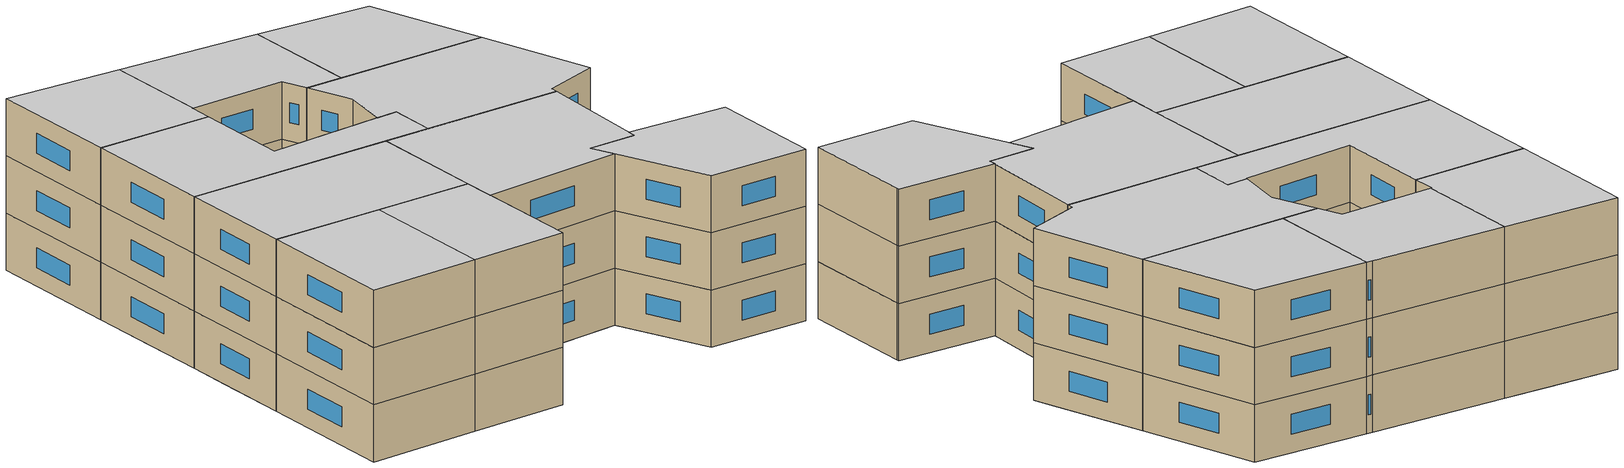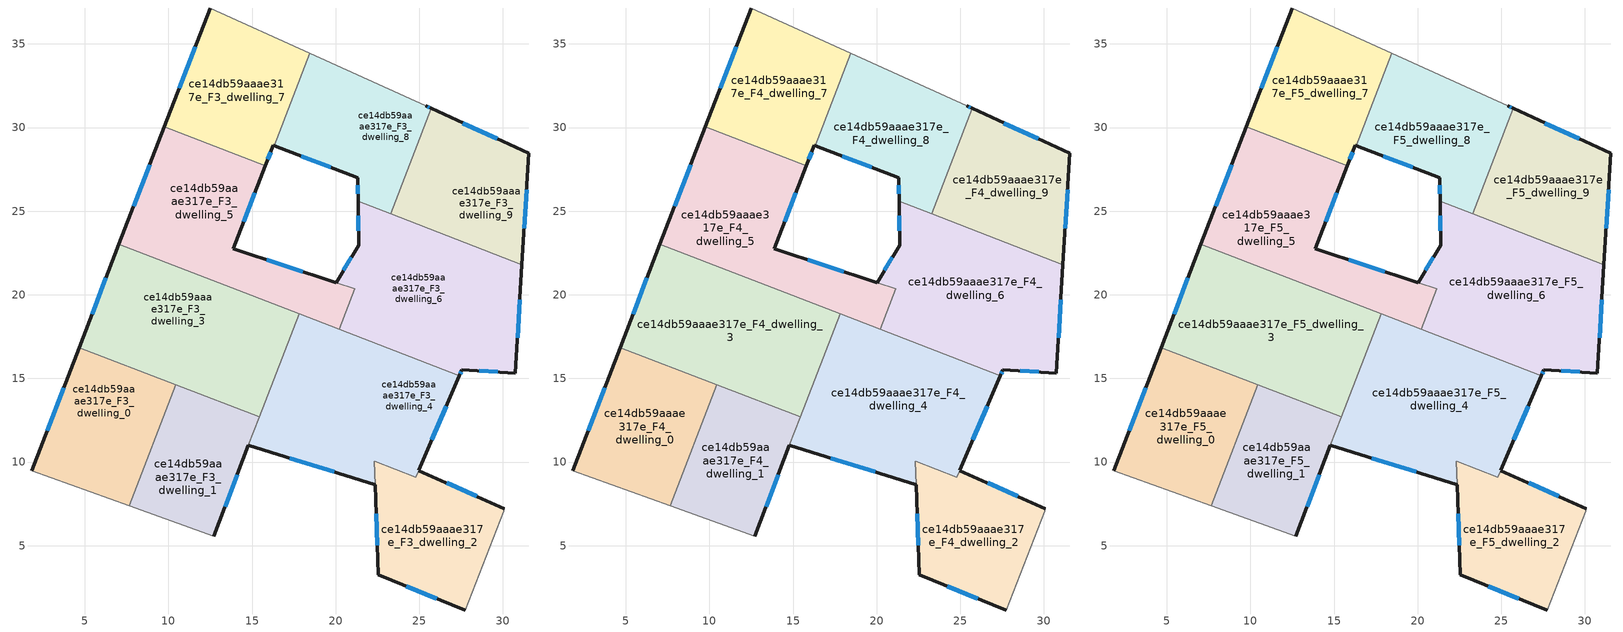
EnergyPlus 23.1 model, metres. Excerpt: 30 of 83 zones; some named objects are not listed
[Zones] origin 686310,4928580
ce14db59aaae317e_F3_dwelling_0
 floor to ce14db59aaae317e_F2_dwelling_0 (EU_floor_Construction): 10.44,14.62 10.09,13.72 3.67,8.83 1.83,9.49 4.66,16.84 z9
 floor to ce14db59aaae317e_F2_dwelling_1 (EU_floor_Construction): 10.09,13.72 7.65,7.38 3.67,8.83 z9
 wall outside (EU_wall_Construction): 4.66,16.84 1.83,9.49 z9:12
 wall to ce14db59aaae317e_F3_dwelling_1 (EU_wall_Construction): 7.65,7.38 10.44,14.62 z9:12
 wall adiabatic (EU_wall_Construction): 1.83,9.49 7.65,7.38 z9:12
 wall to ce14db59aaae317e_F3_dwelling_3 (EU_wall_Construction): 10.44,14.62 4.66,16.84 z9:12
 window (EU_Window_Construction): 3.74,14.45 2.75,11.88 z9.98:11.02
ce14db59aaae317e_F3_dwelling_1
 floor to ce14db59aaae317e_F2_dwelling_1 (EU_floor_Construction): 10.98,14.4 14.38,9.95 12.71,5.55 7.65,7.38 10.09,13.72 z9
 floor adiabatic (EU_floor_Construction): 15.43,12.7 14.38,9.95 10.98,14.41 z9
 floor to ce14db59aaae317e_F2_dwelling_0 (EU_floor_Construction): 10.97,14.41 10.09,13.72 10.43,14.61 z9
 wall outside (EU_wall_Construction): 12.71,5.55 14.79,11 z9:12
 wall adiabatic (EU_wall_Construction): 7.65,7.38 12.71,5.55 z9:12
 wall to ce14db59aaae317e_F3_dwelling_4 (EU_wall_Construction): 14.79,11 15.43,12.69 z9:12
 wall to ce14db59aaae317e_F3_dwelling_3 (EU_wall_Construction): 15.43,12.7 10.44,14.62 z9:12
 window (EU_Window_Construction): 13.38,7.33 14.11,9.23 z9.98:11.02
ce14db59aaae317e_F3_dwelling_2
 floor to ce14db59aaae317e_F2_dwelling_5 (EU_floor_Construction): 30.09,7.21 30.04,7.06 27.73,1.15 22.55,3.26 22.32,10.04 24.79,9.08 24.97,9.49 z9
 wall outside (EU_wall_Construction): 30.09,7.21 24.97,9.49 / 22.37,8.65 22.55,3.26 27.73,1.15 z9:12
 wall to ce14db59aaae317e_F3_dwelling_4 (EU_wall_Construction): 24.97,9.49 24.79,9.08 / 24.79,9.09 22.32,10.04 22.37,8.65 z9:12
 wall adiabatic (EU_wall_Construction): 27.73,1.15 30.04,7.06 30.09,7.21 z9:12
 window (EU_Window_Construction): 28.43,7.95 26.63,8.75 / 24.23,2.58 26.05,1.84 / 22.42,6.9 22.49,5.01 z9.98:11.02
ce14db59aaae317e_F3_dwelling_3
 floor to ce14db59aaae317e_F2_dwelling_2 (EU_floor_Construction): 12.37,20.96 14.38,18.32 10.34,15.24 6.16,20.73 7.04,23.01 z9
 floor to ce14db59aaae317e_F2_dwelling_0 (EU_floor_Construction): 6.16,20.73 10.98,14.41 4.66,16.84 z9
 floor to ce14db59aaae317e_F2_dwelling_3 (EU_floor_Construction): 14.38,18.32 16.52,15.51 15.43,12.69 10.98,14.41 10.34,15.24 z9
 floor to ce14db59aaae317e_F2_dwelling_4 (EU_floor_Construction): 17.81,18.86 16.52,15.51 12.37,20.96 z9
 wall outside (EU_wall_Construction): 7.04,23.01 4.66,16.84 z9:12
 wall to ce14db59aaae317e_F3_dwelling_4 (EU_wall_Construction): 15.44,12.69 17.81,18.86 z9:12
 wall to ce14db59aaae317e_F3_dwelling_5 (EU_wall_Construction): 17.81,18.86 7.04,23.01 z9:12
 window (EU_Window_Construction): 6.26,21.01 5.43,18.85 z9.98:11.02
ce14db59aaae317e_F3_dwelling_4
 floor to ce14db59aaae317e_F2_dwelling_3 (EU_floor_Construction): 16.52,15.51 21.56,8.9 14.79,11 15.43,12.69 z9
 floor to ce14db59aaae317e_F2_dwelling_5 (EU_floor_Construction): 19.87,16.18 24.97,9.49 24.79,9.08 22.32,10.04 22.37,8.65 21.56,8.9 17.43,14.32 z9
 floor to ce14db59aaae317e_F2_dwelling_4 (EU_floor_Construction): 17.83,18.85 19.87,16.18 17.43,14.32 16.52,15.51 17.81,18.86 z9
 floor adiabatic (EU_floor_Construction): 27.39,15.17 24.79,9.08 24.97,9.49 17.83,18.85 z9
 wall outside (EU_wall_Construction): 14.79,11 22.37,8.65 / 24.97,9.5 27.39,15.17 z9:12
 wall to ce14db59aaae317e_F3_dwelling_6 (EU_wall_Construction): 27.39,15.17 20.21,17.94 z9:12
 wall to ce14db59aaae317e_F3_dwelling_5 (EU_wall_Construction): 20.21,17.94 17.81,18.86 z9:12
 window (EU_Window_Construction): 17.25,10.24 19.9,9.42 / 25.76,11.34 26.61,13.32 z9.98:11.02
ce14db59aaae317e_F3_dwelling_5
 floor to ce14db59aaae317e_F2_dwelling_4 (EU_floor_Construction): 15.79,27.73 13.87,22.74 15.19,22.31 17.83,18.85 12.37,20.96 8.3,26.29 8.32,26.35 8.33,26.37 9.75,30.05 z9
 floor to ce14db59aaae317e_F2_dwelling_2 (EU_floor_Construction): 8.3,26.29 12.37,20.96 7.04,23.01 z9
 floor to ce14db59aaae317e_F2_dwelling_6 (EU_floor_Construction): 21.14,20.37 20.21,17.94 17.83,18.85 15.19,22.31 z9
 wall outside (EU_wall_Construction): 9.75,30.05 7.04,23.01 / 20.02,20.73 13.87,22.74 15.79,27.73 z9:12
 wall to ce14db59aaae317e_F3_dwelling_7 (EU_wall_Construction): 15.79,27.73 9.75,30.05 z9:12
 wall to ce14db59aaae317e_F3_dwelling_6 (EU_wall_Construction): 21.14,20.37 20.03,20.73 / 20.21,17.94 21.14,20.36 z9:12
 window (EU_Window_Construction): 8.87,27.76 7.92,25.3 / 14.49,24.36 15.16,26.11 / 18.02,21.39 15.87,22.09 z9.98:11.02
ce14db59aaae317e_F3_dwelling_6
 floor to ce14db59aaae317e_F2_dwelling_6 (EU_floor_Construction): 20.89,22.18 25.76,15.8 20.21,17.94 21.14,20.37 20.03,20.73 z9
 floor to ce14db59aaae317e_F2_dwelling_8 (EU_floor_Construction): 24.67,24.3 30.8,16.26 30.75,15.32 27.55,15.52 27.39,15.17 25.76,15.8 20.89,22.18 21.37,22.97 21.34,25.59 z9
 floor to ce14db59aaae317e_F2_dwelling_10 (EU_floor_Construction): 31.14,21.81 30.8,16.26 24.67,24.3 z9
 wall outside (EU_wall_Construction): 21.34,25.59 21.37,22.97 20.03,20.73 / 27.39,15.17 27.55,15.52 30.75,15.32 31.14,21.81 z9:12
 wall to ce14db59aaae317e_F3_dwelling_9 (EU_wall_Construction): 31.14,21.81 23.28,24.84 z9:12
 wall to ce14db59aaae317e_F3_dwelling_8 (EU_wall_Construction): 23.28,24.84 21.34,25.59 z9:12
 window (EU_Window_Construction): 20.93,22.24 20.46,21.46 / 21.35,24.74 21.36,23.82 / 30.87,17.43 31.01,19.7 / 28.59,15.46 29.71,15.39 / 27.44,15.28 27.5,15.41 z9.98:11.02
ce14db59aaae317e_F3_dwelling_7
 floor to ce14db59aaae317e_F2_dwelling_7 (EU_floor_Construction): 16.14,35.49 17.94,33.13 16.31,28.91 15.53,29.21 14.36,30.75 9.79,30.16 12.49,37.15 z9
 floor to ce14db59aaae317e_F2_dwelling_4 (EU_floor_Construction): 15.53,29.21 16.26,28.93 15.79,27.73 9.75,30.05 9.79,30.16 14.36,30.75 z9
 floor to ce14db59aaae317e_F2_dwelling_9 (EU_floor_Construction): 18.45,34.45 17.94,33.13 16.14,35.49 z9
 wall outside (EU_wall_Construction): 15.79,27.73 16.26,28.93 16.31,28.91 / 12.49,37.15 9.75,30.05 z9:12
 wall adiabatic (EU_wall_Construction): 18.45,34.45 12.49,37.15 z9:12
 wall to ce14db59aaae317e_F3_dwelling_8 (EU_wall_Construction): 16.31,28.91 18.45,34.45 z9:12
 window (EU_Window_Construction): 15.94,28.12 16.1,28.54 / 11.6,34.84 10.64,32.36 z9.98:11.02
ce14db59aaae317e_F3_dwelling_8
 floor to ce14db59aaae317e_F2_dwelling_8 (EU_floor_Construction): 23.14,26.32 23.61,25.69 23.28,24.84 21.34,25.59 21.33,27.01 z9
 floor to ce14db59aaae317e_F2_dwelling_9 (EU_floor_Construction): 25.4,31.29 25.71,31.15 23.61,25.69 17.94,33.13 18.45,34.45 z9
 floor to ce14db59aaae317e_F2_dwelling_7 (EU_floor_Construction): 17.94,33.13 23.14,26.32 16.31,28.91 z9
 wall outside (EU_wall_Construction): 16.31,28.91 21.33,27 21.34,25.59 / 25.71,31.15 25.4,31.29 z9:12
 wall adiabatic (EU_wall_Construction): 25.4,31.29 18.45,34.45 z9:12
 wall to ce14db59aaae317e_F3_dwelling_9 (EU_wall_Construction): 23.28,24.84 25.71,31.15 z9:12
 window (EU_Window_Construction): 21.33,26.54 21.34,26.05 / 17.94,28.29 19.7,27.62 / 25.61,31.19 25.5,31.24 z9.98:11.02
ce14db59aaae317e_F3_dwelling_9
 floor to ce14db59aaae317e_F2_dwelling_10 (EU_floor_Construction): 31.55,28.45 31.14,21.81 24.67,24.3 24.28,24.82 29.99,29.17 z9
 floor to ce14db59aaae317e_F2_dwelling_8 (EU_floor_Construction): 23.61,25.69 24.67,24.3 23.28,24.84 z9
 floor to ce14db59aaae317e_F2_dwelling_9 (EU_floor_Construction): 29.99,29.17 24.28,24.82 23.61,25.69 25.71,31.15 z9
 wall outside (EU_wall_Construction): 31.14,21.81 31.55,28.45 25.71,31.15 z9:12
 window (EU_Window_Construction): 29.65,29.33 27.61,30.27 / 31.27,23.97 31.41,26.29 z9.98:11.02
ce14db59aaae317e_F4_dwelling_0
 floor to ce14db59aaae317e_F3_dwelling_0 (EU_floor_Construction): 10.44,14.62 7.65,7.38 1.83,9.49 4.66,16.84 z12
 wall outside (EU_wall_Construction): 4.66,16.84 1.83,9.49 z12:15
 wall to ce14db59aaae317e_F4_dwelling_1 (EU_wall_Construction): 7.65,7.38 10.44,14.62 z12:15
 wall adiabatic (EU_wall_Construction): 1.83,9.49 7.65,7.38 z12:15
 wall to ce14db59aaae317e_F4_dwelling_3 (EU_wall_Construction): 10.44,14.62 4.66,16.84 z12:15
 window (EU_Window_Construction): 3.74,14.45 2.75,11.88 z12.98:14.02
ce14db59aaae317e_F4_dwelling_1
 floor to ce14db59aaae317e_F3_dwelling_1 (EU_floor_Construction): 15.43,12.7 12.71,5.55 7.65,7.38 10.44,14.62 z12
 wall outside (EU_wall_Construction): 12.71,5.55 14.79,11 z12:15
 wall adiabatic (EU_wall_Construction): 7.65,7.38 12.71,5.55 z12:15
 wall to ce14db59aaae317e_F4_dwelling_4 (EU_wall_Construction): 14.79,11 15.43,12.69 z12:15
 wall to ce14db59aaae317e_F4_dwelling_3 (EU_wall_Construction): 15.43,12.7 10.44,14.62 z12:15
 window (EU_Window_Construction): 13.38,7.33 14.11,9.23 z12.98:14.02
ce14db59aaae317e_F4_dwelling_2
 floor to ce14db59aaae317e_F3_dwelling_2 (EU_floor_Construction): 30.09,7.21 30.04,7.06 27.73,1.15 22.55,3.26 22.32,10.04 24.79,9.08 24.97,9.49 z12
 wall outside (EU_wall_Construction): 30.09,7.21 24.97,9.49 / 22.37,8.65 22.55,3.26 27.73,1.15 z12:15
 wall to ce14db59aaae317e_F4_dwelling_4 (EU_wall_Construction): 24.97,9.49 24.79,9.08 / 24.79,9.09 22.32,10.04 22.37,8.65 z12:15
 wall adiabatic (EU_wall_Construction): 27.73,1.15 30.04,7.06 30.09,7.21 z12:15
 window (EU_Window_Construction): 28.43,7.95 26.63,8.75 / 24.23,2.58 26.05,1.84 / 22.42,6.9 22.49,5.01 z12.98:14.02
ce14db59aaae317e_F4_dwelling_3
 floor to ce14db59aaae317e_F3_dwelling_3 (EU_floor_Construction): 17.81,18.86 15.44,12.69 4.66,16.84 7.04,23.01 z12
 wall outside (EU_wall_Construction): 7.04,23.01 4.66,16.84 z12:15
 wall to ce14db59aaae317e_F4_dwelling_4 (EU_wall_Construction): 15.44,12.69 17.81,18.86 z12:15
 wall to ce14db59aaae317e_F4_dwelling_5 (EU_wall_Construction): 17.81,18.86 7.04,23.01 z12:15
 window (EU_Window_Construction): 6.26,21.01 5.43,18.85 z12.98:14.02
ce14db59aaae317e_F4_dwelling_4
 floor to ce14db59aaae317e_F3_dwelling_4 (EU_floor_Construction): 27.39,15.17 24.79,9.09 22.32,10.04 22.37,8.65 14.79,11 17.81,18.86 z12
 wall outside (EU_wall_Construction): 14.79,11 22.37,8.65 / 24.97,9.5 27.39,15.17 z12:15
 wall to ce14db59aaae317e_F4_dwelling_6 (EU_wall_Construction): 27.39,15.17 20.21,17.94 z12:15
 wall to ce14db59aaae317e_F4_dwelling_5 (EU_wall_Construction): 20.21,17.94 17.81,18.86 z12:15
 window (EU_Window_Construction): 17.25,10.24 19.9,9.42 / 25.76,11.34 26.61,13.32 z12.98:14.02
ce14db59aaae317e_F4_dwelling_5
 floor to ce14db59aaae317e_F3_dwelling_5 (EU_floor_Construction): 15.79,27.73 13.87,22.74 21.14,20.36 20.21,17.94 7.04,23.01 9.75,30.05 z12
 wall outside (EU_wall_Construction): 9.75,30.05 7.04,23.01 / 20.02,20.73 13.87,22.74 15.79,27.73 z12:15
 wall to ce14db59aaae317e_F4_dwelling_7 (EU_wall_Construction): 15.79,27.73 9.75,30.05 z12:15
 wall to ce14db59aaae317e_F4_dwelling_6 (EU_wall_Construction): 21.14,20.37 20.03,20.73 / 20.21,17.94 21.14,20.36 z12:15
 window (EU_Window_Construction): 8.87,27.76 7.92,25.3 / 14.49,24.36 15.16,26.11 / 18.02,21.39 15.87,22.09 z12.98:14.02
ce14db59aaae317e_F4_dwelling_6
 floor to ce14db59aaae317e_F3_dwelling_6 (EU_floor_Construction): 31.14,21.81 30.75,15.32 27.55,15.52 27.39,15.17 20.21,17.94 21.14,20.37 20.03,20.73 21.37,22.97 21.34,25.59 z12
 wall outside (EU_wall_Construction): 21.34,25.59 21.37,22.97 20.03,20.73 / 27.39,15.17 27.55,15.52 30.75,15.32 31.14,21.81 z12:15
 wall to ce14db59aaae317e_F4_dwelling_9 (EU_wall_Construction): 31.14,21.81 23.28,24.84 z12:15
 wall to ce14db59aaae317e_F4_dwelling_8 (EU_wall_Construction): 23.28,24.84 21.34,25.59 z12:15
 window (EU_Window_Construction): 20.93,22.24 20.46,21.46 / 21.35,24.74 21.36,23.82 / 30.87,17.43 31.01,19.7 / 28.59,15.46 29.71,15.39 / 27.44,15.28 27.5,15.41 z12.98:14.02
ce14db59aaae317e_F4_dwelling_7
 floor to ce14db59aaae317e_F3_dwelling_7 (EU_floor_Construction): 18.45,34.45 16.31,28.91 16.26,28.93 15.79,27.73 9.75,30.05 12.49,37.15 z12
 wall outside (EU_wall_Construction): 15.79,27.73 16.26,28.93 16.31,28.91 / 12.49,37.15 9.75,30.05 z12:15
 wall adiabatic (EU_wall_Construction): 18.45,34.45 12.49,37.15 z12:15
 wall to ce14db59aaae317e_F4_dwelling_8 (EU_wall_Construction): 16.31,28.91 18.45,34.45 z12:15
 window (EU_Window_Construction): 15.94,28.12 16.1,28.54 / 11.6,34.84 10.64,32.36 z12.98:14.02
ce14db59aaae317e_F4_dwelling_8
 floor to ce14db59aaae317e_F3_dwelling_8 (EU_floor_Construction): 25.4,31.29 25.71,31.15 23.28,24.84 21.34,25.59 21.33,27 16.31,28.91 18.45,34.45 z12
 wall outside (EU_wall_Construction): 16.31,28.91 21.33,27 21.34,25.59 / 25.71,31.15 25.4,31.29 z12:15
 wall adiabatic (EU_wall_Construction): 25.4,31.29 18.45,34.45 z12:15
 wall to ce14db59aaae317e_F4_dwelling_9 (EU_wall_Construction): 23.28,24.84 25.71,31.15 z12:15
 window (EU_Window_Construction): 21.33,26.54 21.34,26.05 / 17.94,28.29 19.7,27.62 / 25.61,31.19 25.5,31.24 z12.98:14.02
ce14db59aaae317e_F4_dwelling_9
 floor to ce14db59aaae317e_F3_dwelling_9 (EU_floor_Construction): 31.55,28.45 31.14,21.81 23.28,24.84 25.71,31.15 z12
 wall outside (EU_wall_Construction): 31.14,21.81 31.55,28.45 25.71,31.15 z12:15
 window (EU_Window_Construction): 29.65,29.33 27.61,30.27 / 31.27,23.97 31.41,26.29 z12.98:14.02
ce14db59aaae317e_F5_dwelling_0
 floor to ce14db59aaae317e_F4_dwelling_0 (EU_floor_Construction): 10.44,14.62 7.65,7.38 1.83,9.49 4.66,16.84 z15
 wall outside (EU_wall_Construction): 4.66,16.84 1.83,9.49 z15:18
 wall to ce14db59aaae317e_F5_dwelling_1 (EU_wall_Construction): 7.65,7.38 10.44,14.62 z15:18
 wall adiabatic (EU_wall_Construction): 1.83,9.49 7.65,7.38 z15:18
 wall to ce14db59aaae317e_F5_dwelling_3 (EU_wall_Construction): 10.44,14.62 4.66,16.84 z15:18
 window (EU_Window_Construction): 3.74,14.45 2.75,11.88 z15.98:17.02
 ceiling to ce14db59aaae317e_F6_dwelling_0 (EU_floor_Construction): 7.65,7.38 10.44,14.62 4.66,16.84 1.83,9.49 z18
ce14db59aaae317e_F5_dwelling_1
 floor to ce14db59aaae317e_F4_dwelling_1 (EU_floor_Construction): 15.43,12.7 12.71,5.55 7.65,7.38 10.44,14.62 z15
 wall outside (EU_wall_Construction): 12.71,5.55 14.79,11 z15:18
 wall adiabatic (EU_wall_Construction): 7.65,7.38 12.71,5.55 z15:18
 wall to ce14db59aaae317e_F5_dwelling_4 (EU_wall_Construction): 14.79,11 15.43,12.69 z15:18
 wall to ce14db59aaae317e_F5_dwelling_3 (EU_wall_Construction): 15.43,12.7 10.44,14.62 z15:18
 window (EU_Window_Construction): 13.38,7.33 14.11,9.23 z15.98:17.02
 ceiling to ce14db59aaae317e_F6_dwelling_1 (EU_floor_Construction): 12.71,5.55 15.43,12.7 10.44,14.62 7.65,7.38 z18
ce14db59aaae317e_F5_dwelling_2
 floor to ce14db59aaae317e_F4_dwelling_2 (EU_floor_Construction): 30.09,7.21 30.04,7.06 27.73,1.15 22.55,3.26 22.32,10.04 24.79,9.08 24.97,9.49 z15
 wall outside (EU_wall_Construction): 30.09,7.21 24.97,9.49 / 22.37,8.65 22.55,3.26 27.73,1.15 z15:18
 wall to ce14db59aaae317e_F5_dwelling_4 (EU_wall_Construction): 24.97,9.49 24.79,9.08 / 24.79,9.09 22.32,10.04 22.37,8.65 z15:18
 wall adiabatic (EU_wall_Construction): 27.73,1.15 30.04,7.06 30.09,7.21 z15:18
 window (EU_Window_Construction): 28.43,7.95 26.63,8.75 / 24.23,2.58 26.05,1.84 / 22.42,6.9 22.49,5.01 z15.98:17.02
 ceiling to ce14db59aaae317e_F6_dwelling_2 (EU_floor_Construction): 27.73,1.15 30.04,7.06 30.09,7.21 24.97,9.49 24.79,9.08 22.32,10.04 22.55,3.26 z18
ce14db59aaae317e_F5_dwelling_3
 floor to ce14db59aaae317e_F4_dwelling_3 (EU_floor_Construction): 17.81,18.86 15.44,12.69 4.66,16.84 7.04,23.01 z15
 wall outside (EU_wall_Construction): 7.04,23.01 4.66,16.84 z15:18
 wall to ce14db59aaae317e_F5_dwelling_4 (EU_wall_Construction): 15.44,12.69 17.81,18.86 z15:18
 wall to ce14db59aaae317e_F5_dwelling_5 (EU_wall_Construction): 17.81,18.86 7.04,23.01 z15:18
 window (EU_Window_Construction): 6.26,21.01 5.43,18.85 z15.98:17.02
 ceiling to ce14db59aaae317e_F6_dwelling_3 (EU_floor_Construction): 15.44,12.69 17.81,18.86 7.04,23.01 4.66,16.84 z18
ce14db59aaae317e_F5_dwelling_4
 floor to ce14db59aaae317e_F4_dwelling_4 (EU_floor_Construction): 27.39,15.17 24.79,9.09 22.32,10.04 22.37,8.65 14.79,11 17.81,18.86 z15
 wall outside (EU_wall_Construction): 14.79,11 22.37,8.65 / 24.97,9.5 27.39,15.17 z15:18
 wall to ce14db59aaae317e_F5_dwelling_6 (EU_wall_Construction): 27.39,15.17 20.21,17.94 z15:18
 wall to ce14db59aaae317e_F5_dwelling_5 (EU_wall_Construction): 20.21,17.94 17.81,18.86 z15:18
 window (EU_Window_Construction): 17.25,10.24 19.9,9.42 / 25.76,11.34 26.61,13.32 z15.98:17.02
 ceiling to ce14db59aaae317e_F6_dwelling_4 (EU_floor_Construction): 24.79,9.09 27.39,15.17 17.81,18.86 14.79,11 22.37,8.65 22.32,10.04 z18
ce14db59aaae317e_F5_dwelling_5
 floor to ce14db59aaae317e_F4_dwelling_5 (EU_floor_Construction): 15.79,27.73 13.87,22.74 21.14,20.36 20.21,17.94 7.04,23.01 9.75,30.05 z15
 wall outside (EU_wall_Construction): 9.75,30.05 7.04,23.01 / 20.02,20.73 13.87,22.74 15.79,27.73 z15:18
 wall to ce14db59aaae317e_F5_dwelling_7 (EU_wall_Construction): 15.79,27.73 9.75,30.05 z15:18
 wall to ce14db59aaae317e_F5_dwelling_6 (EU_wall_Construction): 21.14,20.37 20.03,20.73 / 20.21,17.94 21.14,20.36 z15:18
 window (EU_Window_Construction): 8.87,27.76 7.92,25.3 / 14.49,24.36 15.16,26.11 / 18.02,21.39 15.87,22.09 z15.98:17.02
 ceiling to ce14db59aaae317e_F6_dwelling_5 (EU_floor_Construction): 20.21,17.94 21.14,20.36 13.87,22.74 15.79,27.73 9.75,30.05 7.04,23.01 z18
ce14db59aaae317e_F5_dwelling_6
 floor to ce14db59aaae317e_F4_dwelling_6 (EU_floor_Construction): 31.14,21.81 30.75,15.32 27.55,15.52 27.39,15.17 20.21,17.94 21.14,20.37 20.03,20.73 21.37,22.97 21.34,25.59 z15
 wall outside (EU_wall_Construction): 21.34,25.59 21.37,22.97 20.03,20.73 / 27.39,15.17 27.55,15.52 30.75,15.32 31.14,21.81 z15:18
 wall to ce14db59aaae317e_F5_dwelling_9 (EU_wall_Construction): 31.14,21.81 23.28,24.84 z15:18
 wall to ce14db59aaae317e_F5_dwelling_8 (EU_wall_Construction): 23.28,24.84 21.34,25.59 z15:18
 window (EU_Window_Construction): 20.93,22.24 20.46,21.46 / 21.35,24.74 21.36,23.82 / 30.87,17.43 31.01,19.7 / 28.59,15.46 29.71,15.39 / 27.44,15.28 27.5,15.41 z15.98:17.02
 ceiling to ce14db59aaae317e_F6_dwelling_6 (EU_floor_Construction): 30.75,15.32 31.14,21.81 21.34,25.59 21.37,22.97 20.03,20.73 21.14,20.37 20.21,17.94 27.39,15.17 27.55,15.52 z18
ce14db59aaae317e_F5_dwelling_7
 floor to ce14db59aaae317e_F4_dwelling_7 (EU_floor_Construction): 18.45,34.45 16.31,28.91 16.26,28.93 15.79,27.73 9.75,30.05 12.49,37.15 z15
 wall outside (EU_wall_Construction): 15.79,27.73 16.26,28.93 16.31,28.91 / 12.49,37.15 9.75,30.05 z15:18
 wall adiabatic (EU_wall_Construction): 18.45,34.45 12.49,37.15 z15:18
 wall to ce14db59aaae317e_F5_dwelling_8 (EU_wall_Construction): 16.31,28.91 18.45,34.45 z15:18
 window (EU_Window_Construction): 15.94,28.12 16.1,28.54 / 11.6,34.84 10.64,32.36 z15.98:17.02
 ceiling to ce14db59aaae317e_F6_dwelling_7 (EU_floor_Construction): 16.31,28.91 18.45,34.45 12.49,37.15 9.75,30.05 15.79,27.73 16.26,28.93 z18
ce14db59aaae317e_F5_dwelling_8
 floor to ce14db59aaae317e_F4_dwelling_8 (EU_floor_Construction): 25.4,31.29 25.71,31.15 23.28,24.84 21.34,25.59 21.33,27 16.31,28.91 18.45,34.45 z15
 wall outside (EU_wall_Construction): 16.31,28.91 21.33,27 21.34,25.59 / 25.71,31.15 25.4,31.29 z15:18
 wall adiabatic (EU_wall_Construction): 25.4,31.29 18.45,34.45 z15:18
 wall to ce14db59aaae317e_F5_dwelling_9 (EU_wall_Construction): 23.28,24.84 25.71,31.15 z15:18
 window (EU_Window_Construction): 21.33,26.54 21.34,26.05 / 17.94,28.29 19.7,27.62 / 25.61,31.19 25.5,31.24 z15.98:17.02
 ceiling to ce14db59aaae317e_F6_dwelling_8 (EU_floor_Construction): 23.28,24.84 25.71,31.15 25.4,31.29 18.45,34.45 16.31,28.91 21.33,27 21.34,25.59 z18
ce14db59aaae317e_F5_dwelling_9
 floor to ce14db59aaae317e_F4_dwelling_9 (EU_floor_Construction): 31.55,28.45 31.14,21.81 23.28,24.84 25.71,31.15 z15
 wall outside (EU_wall_Construction): 31.14,21.81 31.55,28.45 25.71,31.15 z15:18
 window (EU_Window_Construction): 29.65,29.33 27.61,30.27 / 31.27,23.97 31.41,26.29 z15.98:17.02
 ceiling to ce14db59aaae317e_F6_dwelling_9 (EU_floor_Construction): 31.14,21.81 31.55,28.45 25.71,31.15 23.28,24.84 z18
[Building]
EU S2 Campaign: North Axis=0; Terrain=City; Solar Distribution=FullExterior
[Site:Location]
Bologna: Latitude=44.5; Longitude=11.25; Time Zone=1; Elevation=37
[SizingPeriod:WeatherFileDays]
AnnualSizingPeriod: Begin Month=1; Begin Day of Month=1; End Month=12; End Day of Month=31; Day of Week for Start Day=Monday; Use Weather File Daylight Saving Period=No; Use Weather File Rain and Snow Indicators=No
[MATERIAL]
EU_InternalMass_Material: Roughness=MediumRough; Thickness=0.1; Conductivity=1; Density=1800; Specific Heat=900; Thermal Absorptance=0.9; Solar Absorptance=0.7; Visible Absorptance=0.7
[MATERIAL:NOMASS] Roughness=MediumRough; Thermal Absorptance=0.9; Solar Absorptance=0.7; Visible Absorptance=0.7
Name | Thermal Resistance
EU_wall_NoMass | 0.905828
EU_floor_NoMass | 0.67114
[WINDOWMATERIAL:SIMPLEGLAZINGSYSTEM]
EU_Window_SimpleGlazing: UFactor=4.52486; Solar Heat Gain Coefficient=0.85; Visible Transmittance=0.85
[CONSTRUCTION]
EU_wall_Construction: EU_wall_NoMass
EU_floor_Construction: EU_floor_NoMass
EU_Window_Construction: EU_Window_SimpleGlazing
EU_InternalMass_Construction: EU_InternalMass_Material
[ZONE] Type=1; Multiplier=1; Ceiling Height=autocalculate; Floor Area=autocalculate; Part of Total Floor Area=Yes
Name | Volume
ce14db59aaae317e_F3_dwelling_0; ce14db59aaae317e_F4_dwelling_0; ce14db59aaae317e_F5_dwelling_0 | 145.154
ce14db59aaae317e_F3_dwelling_1; ce14db59aaae317e_F4_dwelling_1; ce14db59aaae317e_F5_dwelling_1 | 123.842
ce14db59aaae317e_F3_dwelling_2 | 135.79
ce14db59aaae317e_F4_dwelling_2; ce14db59aaae317e_F5_dwelling_2 | 135.74
ce14db59aaae317e_F3_dwelling_3; ce14db59aaae317e_F4_dwelling_3; ce14db59aaae317e_F5_dwelling_3 | 229.055
ce14db59aaae317e_F3_dwelling_4 | 236.922
ce14db59aaae317e_F4_dwelling_4; ce14db59aaae317e_F5_dwelling_4 | 236.789
ce14db59aaae317e_F3_dwelling_5 | 201.633
ce14db59aaae317e_F4_dwelling_5; ce14db59aaae317e_F5_dwelling_5 | 201.571
ce14db59aaae317e_F3_dwelling_6; ce14db59aaae317e_F4_dwelling_6; ce14db59aaae317e_F5_dwelling_6 | 233.759
ce14db59aaae317e_F3_dwelling_7; ce14db59aaae317e_F4_dwelling_7; ce14db59aaae317e_F5_dwelling_7 | 145.131
ce14db59aaae317e_F3_dwelling_8; ce14db59aaae317e_F4_dwelling_8; ce14db59aaae317e_F5_dwelling_8 | 145.15
ce14db59aaae317e_F3_dwelling_9; ce14db59aaae317e_F4_dwelling_9; ce14db59aaae317e_F5_dwelling_9 | 145.146
[INTERNALMASS] Construction=EU_InternalMass_Construction
Name | Zone or ZoneList | Surface Area
ce14db59aaae317e_F3_dwelling_0_EU_InternalMass | ce14db59aaae317e_F3_dwelling_0 | 48.3846
ce14db59aaae317e_F3_dwelling_1_EU_InternalMass | ce14db59aaae317e_F3_dwelling_1 | 41.3023
ce14db59aaae317e_F3_dwelling_2_EU_InternalMass | ce14db59aaae317e_F3_dwelling_2 | 45.2651
ce14db59aaae317e_F3_dwelling_3_EU_InternalMass | ce14db59aaae317e_F3_dwelling_3 | 76.3518
ce14db59aaae317e_F3_dwelling_4_EU_InternalMass | ce14db59aaae317e_F3_dwelling_4 | 78.9531
ce14db59aaae317e_F3_dwelling_5_EU_InternalMass | ce14db59aaae317e_F3_dwelling_5 | 67.2126
ce14db59aaae317e_F3_dwelling_6_EU_InternalMass | ce14db59aaae317e_F3_dwelling_6 | 77.9219
ce14db59aaae317e_F3_dwelling_7_EU_InternalMass | ce14db59aaae317e_F3_dwelling_7 | 48.377
ce14db59aaae317e_F3_dwelling_8_EU_InternalMass | ce14db59aaae317e_F3_dwelling_8 | 48.3837
ce14db59aaae317e_F3_dwelling_9_EU_InternalMass | ce14db59aaae317e_F3_dwelling_9 | 48.382
ce14db59aaae317e_F4_dwelling_0_EU_InternalMass | ce14db59aaae317e_F4_dwelling_0 | 48.3846
ce14db59aaae317e_F4_dwelling_1_EU_InternalMass | ce14db59aaae317e_F4_dwelling_1 | 41.3023
ce14db59aaae317e_F4_dwelling_2_EU_InternalMass | ce14db59aaae317e_F4_dwelling_2 | 45.2651
ce14db59aaae317e_F4_dwelling_3_EU_InternalMass | ce14db59aaae317e_F4_dwelling_3 | 76.3518
ce14db59aaae317e_F4_dwelling_4_EU_InternalMass | ce14db59aaae317e_F4_dwelling_4 | 78.9531
ce14db59aaae317e_F4_dwelling_5_EU_InternalMass | ce14db59aaae317e_F4_dwelling_5 | 67.2126
ce14db59aaae317e_F4_dwelling_6_EU_InternalMass | ce14db59aaae317e_F4_dwelling_6 | 77.9219
ce14db59aaae317e_F4_dwelling_7_EU_InternalMass | ce14db59aaae317e_F4_dwelling_7 | 48.377
ce14db59aaae317e_F4_dwelling_8_EU_InternalMass | ce14db59aaae317e_F4_dwelling_8 | 48.3837
ce14db59aaae317e_F4_dwelling_9_EU_InternalMass | ce14db59aaae317e_F4_dwelling_9 | 48.382
ce14db59aaae317e_F5_dwelling_0_EU_InternalMass | ce14db59aaae317e_F5_dwelling_0 | 48.3846
ce14db59aaae317e_F5_dwelling_1_EU_InternalMass | ce14db59aaae317e_F5_dwelling_1 | 41.3023
ce14db59aaae317e_F5_dwelling_2_EU_InternalMass | ce14db59aaae317e_F5_dwelling_2 | 45.2651
ce14db59aaae317e_F5_dwelling_3_EU_InternalMass | ce14db59aaae317e_F5_dwelling_3 | 76.3518
ce14db59aaae317e_F5_dwelling_4_EU_InternalMass | ce14db59aaae317e_F5_dwelling_4 | 78.9531
ce14db59aaae317e_F5_dwelling_5_EU_InternalMass | ce14db59aaae317e_F5_dwelling_5 | 67.2126
ce14db59aaae317e_F5_dwelling_6_EU_InternalMass | ce14db59aaae317e_F5_dwelling_6 | 77.9219
ce14db59aaae317e_F5_dwelling_7_EU_InternalMass | ce14db59aaae317e_F5_dwelling_7 | 48.377
ce14db59aaae317e_F5_dwelling_8_EU_InternalMass | ce14db59aaae317e_F5_dwelling_8 | 48.3837
ce14db59aaae317e_F5_dwelling_9_EU_InternalMass | ce14db59aaae317e_F5_dwelling_9 | 48.382
[OTHEREQUIPMENT] Fuel Type=Electricity; Design Level Calculation Method=Watts/Area; Power per Zone Floor Area=1; Fraction Latent=0; Fraction Radiant=0; Fraction Lost=0; Carbon Dioxide Generation Rate=0; EndUse Subcategory=EU_Step8_InternalGains
Name | Zone or ZoneList or Space or SpaceList | Schedule
EU_Step8_InternalGain_ce14db59aaae317e_F3_dwelling_0_f000 | ce14db59aaae317e_F3_dwelling_0 | EU_Step8_GainSchedule_ce14db59aaae317e_F3_dwelling_0_f000
EU_Step8_InternalGain_ce14db59aaae317e_F3_dwelling_1_f000 | ce14db59aaae317e_F3_dwelling_1 | EU_Step8_GainSchedule_ce14db59aaae317e_F3_dwelling_1_f000
EU_Step8_InternalGain_ce14db59aaae317e_F3_dwelling_2_f000 | ce14db59aaae317e_F3_dwelling_2 | EU_Step8_GainSchedule_ce14db59aaae317e_F3_dwelling_2_f000
EU_Step8_InternalGain_ce14db59aaae317e_F3_dwelling_3_f000 | ce14db59aaae317e_F3_dwelling_3 | EU_Step8_GainSchedule_ce14db59aaae317e_F3_dwelling_3_f000
EU_Step8_InternalGain_ce14db59aaae317e_F3_dwelling_4_f000 | ce14db59aaae317e_F3_dwelling_4 | EU_Step8_GainSchedule_ce14db59aaae317e_F3_dwelling_4_f000
EU_Step8_InternalGain_ce14db59aaae317e_F3_dwelling_5_f000 | ce14db59aaae317e_F3_dwelling_5 | EU_Step8_GainSchedule_ce14db59aaae317e_F3_dwelling_5_f000
EU_Step8_InternalGain_ce14db59aaae317e_F3_dwelling_6_f000 | ce14db59aaae317e_F3_dwelling_6 | EU_Step8_GainSchedule_ce14db59aaae317e_F3_dwelling_6_f000
EU_Step8_InternalGain_ce14db59aaae317e_F3_dwelling_7_f000 | ce14db59aaae317e_F3_dwelling_7 | EU_Step8_GainSchedule_ce14db59aaae317e_F3_dwelling_7_f000
EU_Step8_InternalGain_ce14db59aaae317e_F3_dwelling_8_f000 | ce14db59aaae317e_F3_dwelling_8 | EU_Step8_GainSchedule_ce14db59aaae317e_F3_dwelling_8_f000
EU_Step8_InternalGain_ce14db59aaae317e_F3_dwelling_9_f000 | ce14db59aaae317e_F3_dwelling_9 | EU_Step8_GainSchedule_ce14db59aaae317e_F3_dwelling_9_f000
EU_Step8_InternalGain_ce14db59aaae317e_F4_dwelling_0_f000 | ce14db59aaae317e_F4_dwelling_0 | EU_Step8_GainSchedule_ce14db59aaae317e_F4_dwelling_0_f000
EU_Step8_InternalGain_ce14db59aaae317e_F4_dwelling_1_f000 | ce14db59aaae317e_F4_dwelling_1 | EU_Step8_GainSchedule_ce14db59aaae317e_F4_dwelling_1_f000
EU_Step8_InternalGain_ce14db59aaae317e_F4_dwelling_2_f000 | ce14db59aaae317e_F4_dwelling_2 | EU_Step8_GainSchedule_ce14db59aaae317e_F4_dwelling_2_f000
EU_Step8_InternalGain_ce14db59aaae317e_F4_dwelling_3_f000 | ce14db59aaae317e_F4_dwelling_3 | EU_Step8_GainSchedule_ce14db59aaae317e_F4_dwelling_3_f000
EU_Step8_InternalGain_ce14db59aaae317e_F4_dwelling_4_f000 | ce14db59aaae317e_F4_dwelling_4 | EU_Step8_GainSchedule_ce14db59aaae317e_F4_dwelling_4_f000
EU_Step8_InternalGain_ce14db59aaae317e_F4_dwelling_5_f000 | ce14db59aaae317e_F4_dwelling_5 | EU_Step8_GainSchedule_ce14db59aaae317e_F4_dwelling_5_f000
EU_Step8_InternalGain_ce14db59aaae317e_F4_dwelling_6_f000 | ce14db59aaae317e_F4_dwelling_6 | EU_Step8_GainSchedule_ce14db59aaae317e_F4_dwelling_6_f000
EU_Step8_InternalGain_ce14db59aaae317e_F4_dwelling_7_f000 | ce14db59aaae317e_F4_dwelling_7 | EU_Step8_GainSchedule_ce14db59aaae317e_F4_dwelling_7_f000
EU_Step8_InternalGain_ce14db59aaae317e_F4_dwelling_8_f000 | ce14db59aaae317e_F4_dwelling_8 | EU_Step8_GainSchedule_ce14db59aaae317e_F4_dwelling_8_f000
EU_Step8_InternalGain_ce14db59aaae317e_F4_dwelling_9_f000 | ce14db59aaae317e_F4_dwelling_9 | EU_Step8_GainSchedule_ce14db59aaae317e_F4_dwelling_9_f000
EU_Step8_InternalGain_ce14db59aaae317e_F5_dwelling_0_f000 | ce14db59aaae317e_F5_dwelling_0 | EU_Step8_GainSchedule_ce14db59aaae317e_F5_dwelling_0_f000
EU_Step8_InternalGain_ce14db59aaae317e_F5_dwelling_1_f000 | ce14db59aaae317e_F5_dwelling_1 | EU_Step8_GainSchedule_ce14db59aaae317e_F5_dwelling_1_f000
EU_Step8_InternalGain_ce14db59aaae317e_F5_dwelling_2_f000 | ce14db59aaae317e_F5_dwelling_2 | EU_Step8_GainSchedule_ce14db59aaae317e_F5_dwelling_2_f000
EU_Step8_InternalGain_ce14db59aaae317e_F5_dwelling_3_f000 | ce14db59aaae317e_F5_dwelling_3 | EU_Step8_GainSchedule_ce14db59aaae317e_F5_dwelling_3_f000
EU_Step8_InternalGain_ce14db59aaae317e_F5_dwelling_4_f000 | ce14db59aaae317e_F5_dwelling_4 | EU_Step8_GainSchedule_ce14db59aaae317e_F5_dwelling_4_f000
EU_Step8_InternalGain_ce14db59aaae317e_F5_dwelling_5_f000 | ce14db59aaae317e_F5_dwelling_5 | EU_Step8_GainSchedule_ce14db59aaae317e_F5_dwelling_5_f000
EU_Step8_InternalGain_ce14db59aaae317e_F5_dwelling_6_f000 | ce14db59aaae317e_F5_dwelling_6 | EU_Step8_GainSchedule_ce14db59aaae317e_F5_dwelling_6_f000
EU_Step8_InternalGain_ce14db59aaae317e_F5_dwelling_7_f000 | ce14db59aaae317e_F5_dwelling_7 | EU_Step8_GainSchedule_ce14db59aaae317e_F5_dwelling_7_f000
EU_Step8_InternalGain_ce14db59aaae317e_F5_dwelling_8_f000 | ce14db59aaae317e_F5_dwelling_8 | EU_Step8_GainSchedule_ce14db59aaae317e_F5_dwelling_8_f000
EU_Step8_InternalGain_ce14db59aaae317e_F5_dwelling_9_f000 | ce14db59aaae317e_F5_dwelling_9 | EU_Step8_GainSchedule_ce14db59aaae317e_F5_dwelling_9_f000
[ZONEVENTILATION:DESIGNFLOWRATE] Schedule=EU_AlwaysOn; Design Flow Rate Calculation Method=AirChanges/Hour; Air Changes per Hour=0.73129; Ventilation Type=Natural; Fan Pressure Rise=0; Fan Total Efficiency=1; Constant Term Coefficient=1; Temperature Term Coefficient=0; Velocity Term Coefficient=0; Velocity Squared Term Coefficient=0; Minimum Indoor Temperature=-100; Maximum Indoor Temperature=100; Delta Temperature=-100; Minimum Outdoor Temperature=-100; Maximum Outdoor Temperature=100; Maximum Wind Speed=40
Name | Zone or ZoneList or Space or SpaceList
EU_ConstantAir_ce14db59aaae317e_F3_dwelling_0 | ce14db59aaae317e_F3_dwelling_0
EU_ConstantAir_ce14db59aaae317e_F3_dwelling_1 | ce14db59aaae317e_F3_dwelling_1
EU_ConstantAir_ce14db59aaae317e_F3_dwelling_2 | ce14db59aaae317e_F3_dwelling_2
EU_ConstantAir_ce14db59aaae317e_F3_dwelling_3 | ce14db59aaae317e_F3_dwelling_3
EU_ConstantAir_ce14db59aaae317e_F3_dwelling_4 | ce14db59aaae317e_F3_dwelling_4
EU_ConstantAir_ce14db59aaae317e_F3_dwelling_5 | ce14db59aaae317e_F3_dwelling_5
EU_ConstantAir_ce14db59aaae317e_F3_dwelling_6 | ce14db59aaae317e_F3_dwelling_6
EU_ConstantAir_ce14db59aaae317e_F3_dwelling_7 | ce14db59aaae317e_F3_dwelling_7
EU_ConstantAir_ce14db59aaae317e_F3_dwelling_8 | ce14db59aaae317e_F3_dwelling_8
EU_ConstantAir_ce14db59aaae317e_F3_dwelling_9 | ce14db59aaae317e_F3_dwelling_9
EU_ConstantAir_ce14db59aaae317e_F4_dwelling_0 | ce14db59aaae317e_F4_dwelling_0
EU_ConstantAir_ce14db59aaae317e_F4_dwelling_1 | ce14db59aaae317e_F4_dwelling_1
EU_ConstantAir_ce14db59aaae317e_F4_dwelling_2 | ce14db59aaae317e_F4_dwelling_2
EU_ConstantAir_ce14db59aaae317e_F4_dwelling_3 | ce14db59aaae317e_F4_dwelling_3
EU_ConstantAir_ce14db59aaae317e_F4_dwelling_4 | ce14db59aaae317e_F4_dwelling_4
EU_ConstantAir_ce14db59aaae317e_F4_dwelling_5 | ce14db59aaae317e_F4_dwelling_5
EU_ConstantAir_ce14db59aaae317e_F4_dwelling_6 | ce14db59aaae317e_F4_dwelling_6
EU_ConstantAir_ce14db59aaae317e_F4_dwelling_7 | ce14db59aaae317e_F4_dwelling_7
EU_ConstantAir_ce14db59aaae317e_F4_dwelling_8 | ce14db59aaae317e_F4_dwelling_8
EU_ConstantAir_ce14db59aaae317e_F4_dwelling_9 | ce14db59aaae317e_F4_dwelling_9
EU_ConstantAir_ce14db59aaae317e_F5_dwelling_0 | ce14db59aaae317e_F5_dwelling_0
EU_ConstantAir_ce14db59aaae317e_F5_dwelling_1 | ce14db59aaae317e_F5_dwelling_1
EU_ConstantAir_ce14db59aaae317e_F5_dwelling_2 | ce14db59aaae317e_F5_dwelling_2
EU_ConstantAir_ce14db59aaae317e_F5_dwelling_3 | ce14db59aaae317e_F5_dwelling_3
EU_ConstantAir_ce14db59aaae317e_F5_dwelling_4 | ce14db59aaae317e_F5_dwelling_4
EU_ConstantAir_ce14db59aaae317e_F5_dwelling_5 | ce14db59aaae317e_F5_dwelling_5
EU_ConstantAir_ce14db59aaae317e_F5_dwelling_6 | ce14db59aaae317e_F5_dwelling_6
EU_ConstantAir_ce14db59aaae317e_F5_dwelling_7 | ce14db59aaae317e_F5_dwelling_7
EU_ConstantAir_ce14db59aaae317e_F5_dwelling_8 | ce14db59aaae317e_F5_dwelling_8
EU_ConstantAir_ce14db59aaae317e_F5_dwelling_9 | ce14db59aaae317e_F5_dwelling_9
[HVACTEMPLATE:THERMOSTAT] Constant Heating Setpoint=20; Constant Cooling Setpoint=50
EU_HeatOnly_ce14db59aaae317e_F0_dwelling_0; EU_HeatOnly_ce14db59aaae317e_F0_dwelling_1; EU_HeatOnly_ce14db59aaae317e_F0_dwelling_2; EU_HeatOnly_ce14db59aaae317e_F0_dwelling_3; EU_HeatOnly_ce14db59aaae317e_F0_dwelling_4; EU_HeatOnly_ce14db59aaae317e_F0_dwelling_5; EU_HeatOnly_ce14db59aaae317e_F0_dwelling_6; EU_HeatOnly_ce14db59aaae317e_F0_dwelling_7; EU_HeatOnly_ce14db59aaae317e_F0_dwelling_8; EU_HeatOnly_ce14db59aaae317e_F0_dwelling_9; EU_HeatOnly_ce14db59aaae317e_F0_dwelling_10; EU_HeatOnly_ce14db59aaae317e_F1_dwelling_0; EU_HeatOnly_ce14db59aaae317e_F1_dwelling_1; EU_HeatOnly_ce14db59aaae317e_F1_dwelling_2; EU_HeatOnly_ce14db59aaae317e_F1_dwelling_3; EU_HeatOnly_ce14db59aaae317e_F1_dwelling_4; EU_HeatOnly_ce14db59aaae317e_F1_dwelling_5; EU_HeatOnly_ce14db59aaae317e_F1_dwelling_6; EU_HeatOnly_ce14db59aaae317e_F1_dwelling_7; EU_HeatOnly_ce14db59aaae317e_F1_dwelling_8; EU_HeatOnly_ce14db59aaae317e_F1_dwelling_9; EU_HeatOnly_ce14db59aaae317e_F1_dwelling_10; EU_HeatOnly_ce14db59aaae317e_F2_dwelling_0; EU_HeatOnly_ce14db59aaae317e_F2_dwelling_1; EU_HeatOnly_ce14db59aaae317e_F2_dwelling_2; EU_HeatOnly_ce14db59aaae317e_F2_dwelling_3; EU_HeatOnly_ce14db59aaae317e_F2_dwelling_4; EU_HeatOnly_ce14db59aaae317e_F2_dwelling_5; EU_HeatOnly_ce14db59aaae317e_F2_dwelling_6; EU_HeatOnly_ce14db59aaae317e_F2_dwelling_7; EU_HeatOnly_ce14db59aaae317e_F2_dwelling_8; EU_HeatOnly_ce14db59aaae317e_F2_dwelling_9; EU_HeatOnly_ce14db59aaae317e_F2_dwelling_10; EU_HeatOnly_ce14db59aaae317e_F3_dwelling_0; EU_HeatOnly_ce14db59aaae317e_F3_dwelling_1; EU_HeatOnly_ce14db59aaae317e_F3_dwelling_2; EU_HeatOnly_ce14db59aaae317e_F3_dwelling_3; EU_HeatOnly_ce14db59aaae317e_F3_dwelling_4; EU_HeatOnly_ce14db59aaae317e_F3_dwelling_5; EU_HeatOnly_ce14db59aaae317e_F3_dwelling_6; EU_HeatOnly_ce14db59aaae317e_F3_dwelling_7; EU_HeatOnly_ce14db59aaae317e_F3_dwelling_8; EU_HeatOnly_ce14db59aaae317e_F3_dwelling_9; EU_HeatOnly_ce14db59aaae317e_F4_dwelling_0; EU_HeatOnly_ce14db59aaae317e_F4_dwelling_1; EU_HeatOnly_ce14db59aaae317e_F4_dwelling_2; EU_HeatOnly_ce14db59aaae317e_F4_dwelling_3; EU_HeatOnly_ce14db59aaae317e_F4_dwelling_4; EU_HeatOnly_ce14db59aaae317e_F4_dwelling_5; EU_HeatOnly_ce14db59aaae317e_F4_dwelling_6; EU_HeatOnly_ce14db59aaae317e_F4_dwelling_7
[HVACTEMPLATE:ZONE:IDEALLOADSAIRSYSTEM] System Availability Schedule=EU_AlwaysOn; Maximum Heating Supply Air Temperature=50; Minimum Cooling Supply Air Temperature=13; Maximum Heating Supply Air Humidity Ratio=0.0156; Minimum Cooling Supply Air Humidity Ratio=0.0077; Heating Limit=NoLimit; Cooling Limit=NoLimit; Heating Availability Schedule=EU_AlwaysOn; Cooling Availability Schedule=EU_CoolingOff; Dehumidification Control Type=ConstantSensibleHeatRatio; Cooling Sensible Heat Ratio=0.7; Dehumidification Setpoint=60; Humidification Control Type=None; Humidification Setpoint=30; Outdoor Air Method=None; Outdoor Air Flow Rate per Person=0.00944; Outdoor Air Flow Rate per Zone Floor Area=0; Outdoor Air Flow Rate per Zone=0; Demand Controlled Ventilation Type=None; Outdoor Air Economizer Type=NoEconomizer; Heat Recovery Type=None; Sensible Heat Recovery Effectiveness=0.7; Latent Heat Recovery Effectiveness=0.65
Name | Template Thermostat
ce14db59aaae317e_F3_dwelling_0 | EU_HeatOnly_ce14db59aaae317e_F3_dwelling_0
ce14db59aaae317e_F3_dwelling_1 | EU_HeatOnly_ce14db59aaae317e_F3_dwelling_1
ce14db59aaae317e_F3_dwelling_2 | EU_HeatOnly_ce14db59aaae317e_F3_dwelling_2
ce14db59aaae317e_F3_dwelling_3 | EU_HeatOnly_ce14db59aaae317e_F3_dwelling_3
ce14db59aaae317e_F3_dwelling_4 | EU_HeatOnly_ce14db59aaae317e_F3_dwelling_4
ce14db59aaae317e_F3_dwelling_5 | EU_HeatOnly_ce14db59aaae317e_F3_dwelling_5
ce14db59aaae317e_F3_dwelling_6 | EU_HeatOnly_ce14db59aaae317e_F3_dwelling_6
ce14db59aaae317e_F3_dwelling_7 | EU_HeatOnly_ce14db59aaae317e_F3_dwelling_7
ce14db59aaae317e_F3_dwelling_8 | EU_HeatOnly_ce14db59aaae317e_F3_dwelling_8
ce14db59aaae317e_F3_dwelling_9 | EU_HeatOnly_ce14db59aaae317e_F3_dwelling_9
ce14db59aaae317e_F4_dwelling_0 | EU_HeatOnly_ce14db59aaae317e_F4_dwelling_0
ce14db59aaae317e_F4_dwelling_1 | EU_HeatOnly_ce14db59aaae317e_F4_dwelling_1
ce14db59aaae317e_F4_dwelling_2 | EU_HeatOnly_ce14db59aaae317e_F4_dwelling_2
ce14db59aaae317e_F4_dwelling_3 | EU_HeatOnly_ce14db59aaae317e_F4_dwelling_3
ce14db59aaae317e_F4_dwelling_4 | EU_HeatOnly_ce14db59aaae317e_F4_dwelling_4
ce14db59aaae317e_F4_dwelling_5 | EU_HeatOnly_ce14db59aaae317e_F4_dwelling_5
ce14db59aaae317e_F4_dwelling_6 | EU_HeatOnly_ce14db59aaae317e_F4_dwelling_6
ce14db59aaae317e_F4_dwelling_7 | EU_HeatOnly_ce14db59aaae317e_F4_dwelling_7
ce14db59aaae317e_F4_dwelling_8 | EU_HeatOnly_ce14db59aaae317e_F4_dwelling_8
ce14db59aaae317e_F4_dwelling_9 | EU_HeatOnly_ce14db59aaae317e_F4_dwelling_9
ce14db59aaae317e_F5_dwelling_0 | EU_HeatOnly_ce14db59aaae317e_F5_dwelling_0
ce14db59aaae317e_F5_dwelling_1 | EU_HeatOnly_ce14db59aaae317e_F5_dwelling_1
ce14db59aaae317e_F5_dwelling_2 | EU_HeatOnly_ce14db59aaae317e_F5_dwelling_2
ce14db59aaae317e_F5_dwelling_3 | EU_HeatOnly_ce14db59aaae317e_F5_dwelling_3
ce14db59aaae317e_F5_dwelling_4 | EU_HeatOnly_ce14db59aaae317e_F5_dwelling_4
ce14db59aaae317e_F5_dwelling_5 | EU_HeatOnly_ce14db59aaae317e_F5_dwelling_5
ce14db59aaae317e_F5_dwelling_6 | EU_HeatOnly_ce14db59aaae317e_F5_dwelling_6
ce14db59aaae317e_F5_dwelling_7 | EU_HeatOnly_ce14db59aaae317e_F5_dwelling_7
ce14db59aaae317e_F5_dwelling_8 | EU_HeatOnly_ce14db59aaae317e_F5_dwelling_8
ce14db59aaae317e_F5_dwelling_9 | EU_HeatOnly_ce14db59aaae317e_F5_dwelling_9
[SIZING:ZONE] Zone Cooling Design Supply Air Temperature Input Method=SupplyAirTemperature; Zone Cooling Design Supply Air Temperature=13; Zone Heating Design Supply Air Temperature Input Method=SupplyAirTemperature; Zone Heating Design Supply Air Temperature=50; Zone Cooling Design Supply Air Humidity Ratio=0.008; Zone Heating Design Supply Air Humidity Ratio=0.008; Cooling Design Air Flow Method=DesignDay; Cooling Design Air Flow Rate=0; Cooling Minimum Air Flow per Zone Floor Area=0.000762; Cooling Minimum Air Flow=0; Cooling Minimum Air Flow Fraction=0.2; Heating Design Air Flow Method=DesignDay; Heating Design Air Flow Rate=0; Heating Maximum Air Flow per Zone Floor Area=0.002032; Heating Maximum Air Flow=0.141576; Heating Maximum Air Flow Fraction=0.3; Account for Dedicated Outdoor Air System=No; Dedicated Outdoor Air System Control Strategy=NeutralSupplyAir; Dedicated Outdoor Air Low Setpoint Temperature for Design=autosize; Dedicated Outdoor Air High Setpoint Temperature for Design=autosize; Zone Load Sizing Method=Sensible Load Only No Latent Load; Zone Latent Cooling Design Supply Air Humidity Ratio Input Method=HumidityRatioDifference; Zone Cooling Design Supply Air Humidity Ratio Difference=0.005; Zone Latent Heating Design Supply Air Humidity Ratio Input Method=HumidityRatioDifference; Zone Humidification Design Supply Air Humidity Ratio Difference=0.005
ce14db59aaae317e_F3_dwelling_0; ce14db59aaae317e_F3_dwelling_1; ce14db59aaae317e_F3_dwelling_2; ce14db59aaae317e_F3_dwelling_3; ce14db59aaae317e_F3_dwelling_4; ce14db59aaae317e_F3_dwelling_5; ce14db59aaae317e_F3_dwelling_6; ce14db59aaae317e_F3_dwelling_7; ce14db59aaae317e_F3_dwelling_8; ce14db59aaae317e_F3_dwelling_9; ce14db59aaae317e_F4_dwelling_0; ce14db59aaae317e_F4_dwelling_1; ce14db59aaae317e_F4_dwelling_2; ce14db59aaae317e_F4_dwelling_3; ce14db59aaae317e_F4_dwelling_4; ce14db59aaae317e_F4_dwelling_5; ce14db59aaae317e_F4_dwelling_6; ce14db59aaae317e_F4_dwelling_7; ce14db59aaae317e_F4_dwelling_8; ce14db59aaae317e_F4_dwelling_9; ce14db59aaae317e_F5_dwelling_0; ce14db59aaae317e_F5_dwelling_1; ce14db59aaae317e_F5_dwelling_2; ce14db59aaae317e_F5_dwelling_3; ce14db59aaae317e_F5_dwelling_4; ce14db59aaae317e_F5_dwelling_5; ce14db59aaae317e_F5_dwelling_6; ce14db59aaae317e_F5_dwelling_7; ce14db59aaae317e_F5_dwelling_8; ce14db59aaae317e_F5_dwelling_9
[SCHEDULE:CONSTANT]
Name | Hourly Value
EU_AlwaysOn | 1
EU_CoolingOff | 0
[SCHEDULE:FILE] Column Number=1; Rows to Skip at Top=0; Number of Hours of Data=8760; Column Separator=Comma; Interpolate to Timestep=No; Minutes per Item=60; Adjust Schedule for Daylight Savings=Yes
Name | File
EU_Step8_GainSchedule_ce14db59aaae317e_F3_dwelling_0_f000 | ../../schedules/ce14db59aaae317e/ce14db59aaae317e_F3_dwelling_0_f000_gain.csv
EU_Step8_GainSchedule_ce14db59aaae317e_F3_dwelling_1_f000 | ../../schedules/ce14db59aaae317e/ce14db59aaae317e_F3_dwelling_1_f000_gain.csv
EU_Step8_GainSchedule_ce14db59aaae317e_F3_dwelling_2_f000 | ../../schedules/ce14db59aaae317e/ce14db59aaae317e_F3_dwelling_2_f000_gain.csv
EU_Step8_GainSchedule_ce14db59aaae317e_F3_dwelling_3_f000 | ../../schedules/ce14db59aaae317e/ce14db59aaae317e_F3_dwelling_3_f000_gain.csv
EU_Step8_GainSchedule_ce14db59aaae317e_F3_dwelling_4_f000 | ../../schedules/ce14db59aaae317e/ce14db59aaae317e_F3_dwelling_4_f000_gain.csv
EU_Step8_GainSchedule_ce14db59aaae317e_F3_dwelling_5_f000 | ../../schedules/ce14db59aaae317e/ce14db59aaae317e_F3_dwelling_5_f000_gain.csv
EU_Step8_GainSchedule_ce14db59aaae317e_F3_dwelling_6_f000 | ../../schedules/ce14db59aaae317e/ce14db59aaae317e_F3_dwelling_6_f000_gain.csv
EU_Step8_GainSchedule_ce14db59aaae317e_F3_dwelling_7_f000 | ../../schedules/ce14db59aaae317e/ce14db59aaae317e_F3_dwelling_7_f000_gain.csv
EU_Step8_GainSchedule_ce14db59aaae317e_F3_dwelling_8_f000 | ../../schedules/ce14db59aaae317e/ce14db59aaae317e_F3_dwelling_8_f000_gain.csv
EU_Step8_GainSchedule_ce14db59aaae317e_F3_dwelling_9_f000 | ../../schedules/ce14db59aaae317e/ce14db59aaae317e_F3_dwelling_9_f000_gain.csv
EU_Step8_GainSchedule_ce14db59aaae317e_F4_dwelling_0_f000 | ../../schedules/ce14db59aaae317e/ce14db59aaae317e_F4_dwelling_0_f000_gain.csv
EU_Step8_GainSchedule_ce14db59aaae317e_F4_dwelling_1_f000 | ../../schedules/ce14db59aaae317e/ce14db59aaae317e_F4_dwelling_1_f000_gain.csv
EU_Step8_GainSchedule_ce14db59aaae317e_F4_dwelling_2_f000 | ../../schedules/ce14db59aaae317e/ce14db59aaae317e_F4_dwelling_2_f000_gain.csv
EU_Step8_GainSchedule_ce14db59aaae317e_F4_dwelling_3_f000 | ../../schedules/ce14db59aaae317e/ce14db59aaae317e_F4_dwelling_3_f000_gain.csv
EU_Step8_GainSchedule_ce14db59aaae317e_F4_dwelling_4_f000 | ../../schedules/ce14db59aaae317e/ce14db59aaae317e_F4_dwelling_4_f000_gain.csv
EU_Step8_GainSchedule_ce14db59aaae317e_F4_dwelling_5_f000 | ../../schedules/ce14db59aaae317e/ce14db59aaae317e_F4_dwelling_5_f000_gain.csv
EU_Step8_GainSchedule_ce14db59aaae317e_F4_dwelling_6_f000 | ../../schedules/ce14db59aaae317e/ce14db59aaae317e_F4_dwelling_6_f000_gain.csv
EU_Step8_GainSchedule_ce14db59aaae317e_F4_dwelling_7_f000 | ../../schedules/ce14db59aaae317e/ce14db59aaae317e_F4_dwelling_7_f000_gain.csv
EU_Step8_GainSchedule_ce14db59aaae317e_F4_dwelling_8_f000 | ../../schedules/ce14db59aaae317e/ce14db59aaae317e_F4_dwelling_8_f000_gain.csv
EU_Step8_GainSchedule_ce14db59aaae317e_F4_dwelling_9_f000 | ../../schedules/ce14db59aaae317e/ce14db59aaae317e_F4_dwelling_9_f000_gain.csv
EU_Step8_GainSchedule_ce14db59aaae317e_F5_dwelling_0_f000 | ../../schedules/ce14db59aaae317e/ce14db59aaae317e_F5_dwelling_0_f000_gain.csv
EU_Step8_GainSchedule_ce14db59aaae317e_F5_dwelling_1_f000 | ../../schedules/ce14db59aaae317e/ce14db59aaae317e_F5_dwelling_1_f000_gain.csv
EU_Step8_GainSchedule_ce14db59aaae317e_F5_dwelling_2_f000 | ../../schedules/ce14db59aaae317e/ce14db59aaae317e_F5_dwelling_2_f000_gain.csv
EU_Step8_GainSchedule_ce14db59aaae317e_F5_dwelling_3_f000 | ../../schedules/ce14db59aaae317e/ce14db59aaae317e_F5_dwelling_3_f000_gain.csv
EU_Step8_GainSchedule_ce14db59aaae317e_F5_dwelling_4_f000 | ../../schedules/ce14db59aaae317e/ce14db59aaae317e_F5_dwelling_4_f000_gain.csv
EU_Step8_GainSchedule_ce14db59aaae317e_F5_dwelling_5_f000 | ../../schedules/ce14db59aaae317e/ce14db59aaae317e_F5_dwelling_5_f000_gain.csv
EU_Step8_GainSchedule_ce14db59aaae317e_F5_dwelling_6_f000 | ../../schedules/ce14db59aaae317e/ce14db59aaae317e_F5_dwelling_6_f000_gain.csv
EU_Step8_GainSchedule_ce14db59aaae317e_F5_dwelling_7_f000 | ../../schedules/ce14db59aaae317e/ce14db59aaae317e_F5_dwelling_7_f000_gain.csv
EU_Step8_GainSchedule_ce14db59aaae317e_F5_dwelling_8_f000 | ../../schedules/ce14db59aaae317e/ce14db59aaae317e_F5_dwelling_8_f000_gain.csv
EU_Step8_GainSchedule_ce14db59aaae317e_F5_dwelling_9_f000 | ../../schedules/ce14db59aaae317e/ce14db59aaae317e_F5_dwelling_9_f000_gain.csv
